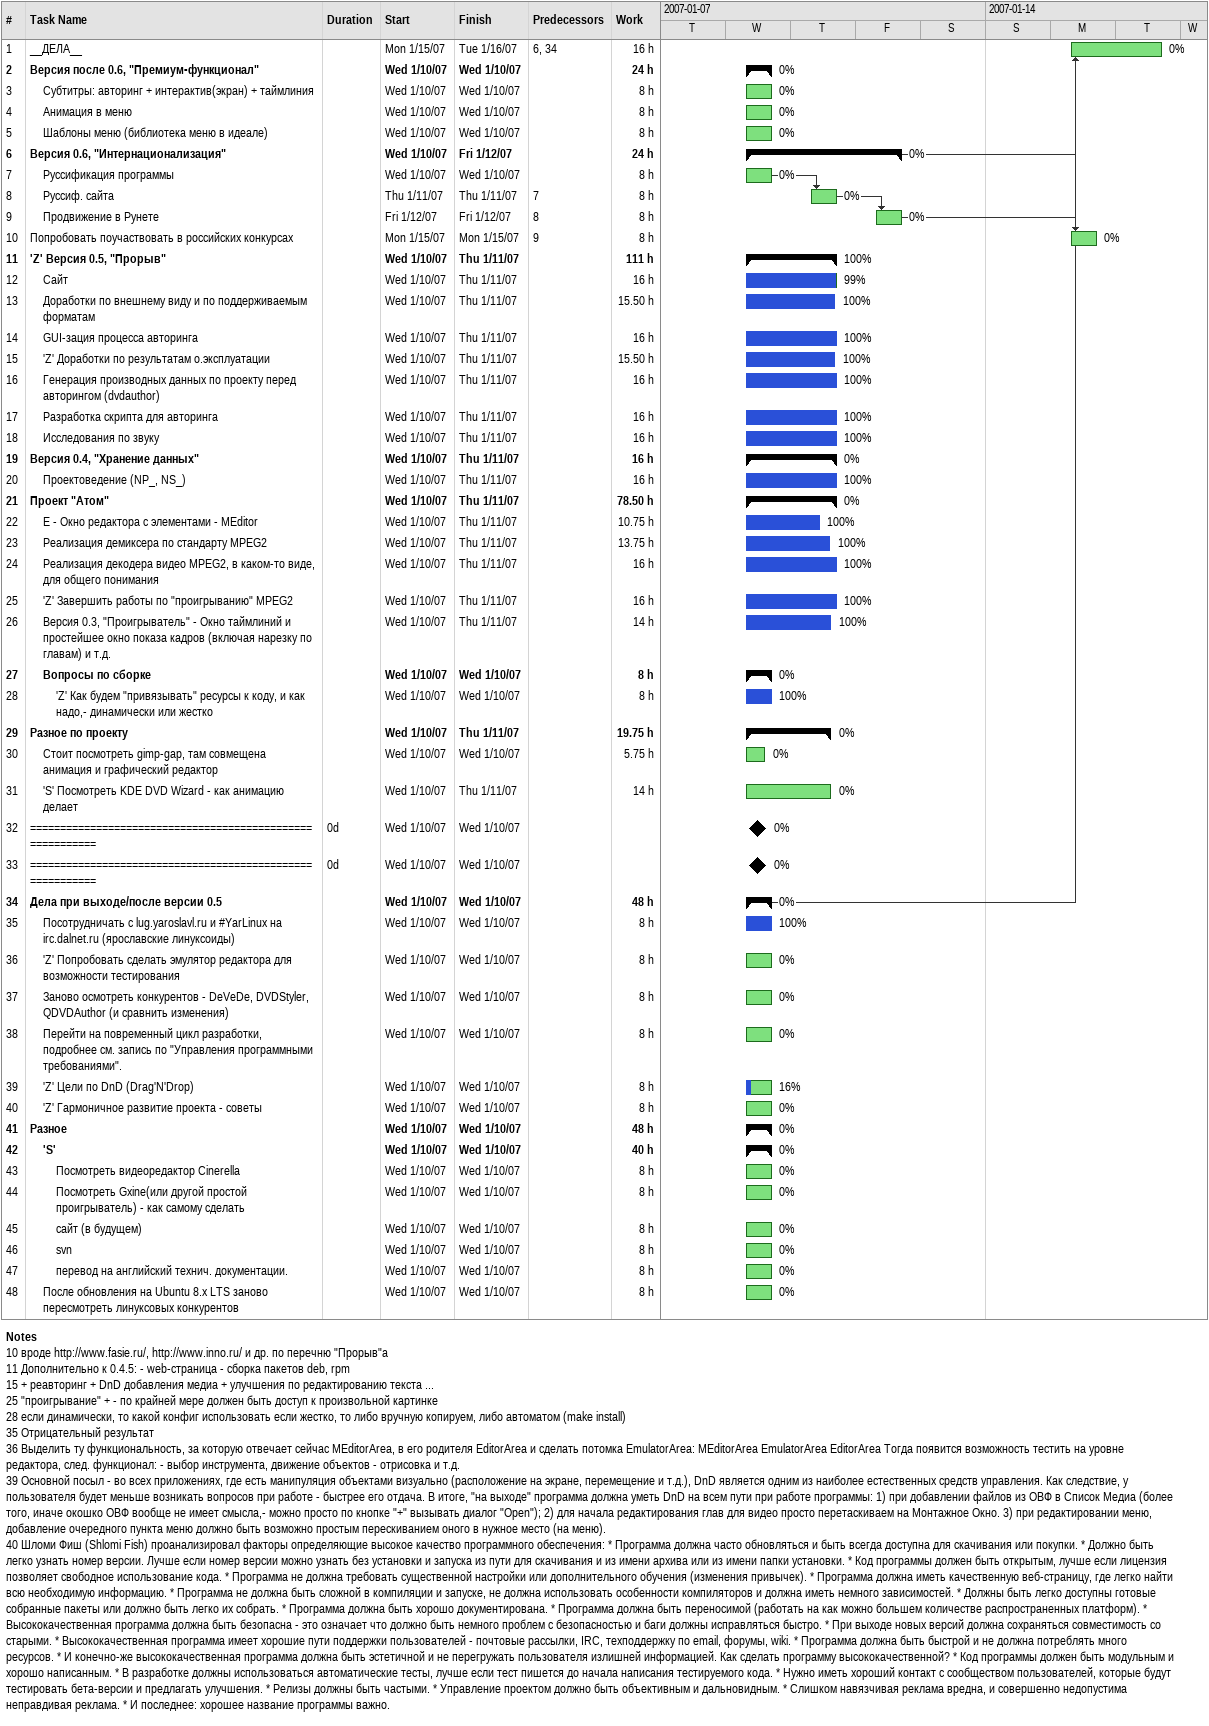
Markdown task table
| ID | Level | Task | Duration | Start | Finish | Predecessors | % complete | Work (h) |
|---|---|---|---|---|---|---|---|---|
| 1 | 1 | __ДЕЛА__ |  | 2007-01-15 | 2007-01-16 | 6, 34 | 0 | 16 |
| 2 | 1 | **Версия после 0.6, "Премиум-функционал"** |  | 2007-01-10 | 2007-01-10 |  | 0 | 24 |
| 3 | 2 | Субтитры: авторинг + интерактив(экран) + таймлиния |  | 2007-01-10 | 2007-01-10 |  | 0 | 8 |
| 4 | 2 | Анимация в меню |  | 2007-01-10 | 2007-01-10 |  | 0 | 8 |
| 5 | 2 | Шаблоны меню (библиотека меню в идеале) |  | 2007-01-10 | 2007-01-10 |  | 0 | 8 |
| 6 | 1 | **Версия 0.6, "Интернационализация"** |  | 2007-01-10 | 2007-01-12 |  | 0 | 24 |
| 7 | 2 | Руссификация программы |  | 2007-01-10 | 2007-01-10 |  | 0 | 8 |
| 8 | 2 | Руссиф. сайта |  | 2007-01-11 | 2007-01-11 | 7 | 0 | 8 |
| 9 | 2 | Продвижение в Рунете |  | 2007-01-12 | 2007-01-12 | 8 | 0 | 8 |
| 10 | 1 | Попробовать поучаствовать в российских конкурсах |  | 2007-01-15 | 2007-01-15 | 9 | 0 | 8 |
| 11 | 1 | **'Z' Версия 0.5, "Прорыв"** |  | 2007-01-10 | 2007-01-11 |  | 100 | 111 |
| 12 | 2 | Сайт |  | 2007-01-10 | 2007-01-11 |  | 99 | 16 |
| 13 | 2 | Доработки по внешнему виду и по поддерживаемым форматам |  | 2007-01-10 | 2007-01-11 |  | 100 | 15.50 |
| 14 | 2 | GUI-зация процесса авторинга |  | 2007-01-10 | 2007-01-11 |  | 100 | 16 |
| 15 | 2 | 'Z' Доработки по результатам о.эксплуатации |  | 2007-01-10 | 2007-01-11 |  | 100 | 15.50 |
| 16 | 2 | Генерация производных данных по проекту перед авторингом (dvdauthor) |  | 2007-01-10 | 2007-01-11 |  | 100 | 16 |
| 17 | 2 | Разработка скрипта для авторинга |  | 2007-01-10 | 2007-01-11 |  | 100 | 16 |
| 18 | 2 | Исследования по звуку |  | 2007-01-10 | 2007-01-11 |  | 100 | 16 |
| 19 | 1 | **Версия 0.4, "Хранение данных"** |  | 2007-01-10 | 2007-01-11 |  | 0 | 16 |
| 20 | 2 | Проектоведение (NP_, NS_) |  | 2007-01-10 | 2007-01-11 |  | 100 | 16 |
| 21 | 1 | **Проект "Атом"** |  | 2007-01-10 | 2007-01-11 |  | 0 | 78.50 |
| 22 | 2 | E - Окно редактора с элементами - MEditor |  | 2007-01-10 | 2007-01-11 |  | 100 | 10.75 |
| 23 | 2 | Реализация демиксера по стандарту MPEG2 |  | 2007-01-10 | 2007-01-11 |  | 100 | 13.75 |
| 24 | 2 | Реализация декодера видео MPEG2, в каком-то виде, для общего понимания |  | 2007-01-10 | 2007-01-11 |  | 100 | 16 |
| 25 | 2 | 'Z' Завершить работы по "проигрыванию" MPEG2 |  | 2007-01-10 | 2007-01-11 |  | 100 | 16 |
| 26 | 2 | Версия 0.3, "Проигрыватель" - Окно таймлиний и простейшее окно показа кадров (включая нарезку по главам) и т.д. |  | 2007-01-10 | 2007-01-11 |  | 100 | 14 |
| 27 | 2 | **Вопросы по сборке** |  | 2007-01-10 | 2007-01-10 |  | 0 | 8 |
| 28 | 3 | 'Z' Как будем "привязывать" ресурсы к коду, и как надо,- динамически или жестко |  | 2007-01-10 | 2007-01-10 |  | 100 | 8 |
| 29 | 1 | **Разное по проекту** |  | 2007-01-10 | 2007-01-11 |  | 0 | 19.75 |
| 30 | 2 | Стоит посмотреть gimp-gap, там совмещена анимация и графический редактор |  | 2007-01-10 | 2007-01-10 |  | 0 | 5.75 |
| 31 | 2 | 'S' Посмотреть KDE DVD Wizard - как анимацию делает |  | 2007-01-10 | 2007-01-11 |  | 0 | 14 |
| 32 | 1 | ========================================================== | 0d | 2007-01-10 | 2007-01-10 |  | 0 |  |
| 33 | 1 | ========================================================== | 0d | 2007-01-10 | 2007-01-10 |  | 0 |  |
| 34 | 1 | **Дела при выходе/после версии 0.5** |  | 2007-01-10 | 2007-01-10 |  | 0 | 48 |
| 35 | 2 | Посотрудничать с lug.yaroslavl.ru и #YarLinux на irc.dalnet.ru (ярославские линуксоиды) |  | 2007-01-10 | 2007-01-10 |  | 100 | 8 |
| 36 | 2 | 'Z' Попробовать сделать эмулятор редактора для возможности тестирования |  | 2007-01-10 | 2007-01-10 |  | 0 | 8 |
| 37 | 2 | Заново осмотреть конкурентов - DeVeDe, DVDStyler, QDVDAuthor (и сравнить изменения) |  | 2007-01-10 | 2007-01-10 |  | 0 | 8 |
| 38 | 2 | Перейти на повременный цикл разработки, подробнее см. запись по "Управления программными требованиями". |  | 2007-01-10 | 2007-01-10 |  | 0 | 8 |
| 39 | 2 | 'Z' Цели по DnD (Drag'N'Drop) |  | 2007-01-10 | 2007-01-10 |  | 16 | 8 |
| 40 | 2 | 'Z' Гармоничное развитие проекта - советы |  | 2007-01-10 | 2007-01-10 |  | 0 | 8 |
| 41 | 1 | **Разное** |  | 2007-01-10 | 2007-01-10 |  | 0 | 48 |
| 42 | 2 | **'S'** |  | 2007-01-10 | 2007-01-10 |  | 0 | 40 |
| 43 | 3 | Посмотреть видеоредактор Cinerella |  | 2007-01-10 | 2007-01-10 |  | 0 | 8 |
| 44 | 3 | Посмотреть Gxine(или другой простой проигрыватель) - как самому сделать |  | 2007-01-10 | 2007-01-10 |  | 0 | 8 |
| 45 | 3 | сайт (в будущем) |  | 2007-01-10 | 2007-01-10 |  | 0 | 8 |
| 46 | 3 | svn |  | 2007-01-10 | 2007-01-10 |  | 0 | 8 |
| 47 | 3 | перевод на английский технич. документации. |  | 2007-01-10 | 2007-01-10 |  | 0 | 8 |
| 48 | 2 | После обновления на Ubuntu 8.x LTS заново пересмотреть линуксовых конкурентов |  | 2007-01-10 | 2007-01-10 |  | 0 | 8 |

Notes
- 10: вроде http://www.fasie.ru/, http://www.inno.ru/ и др. по перечню "Прорыв"а
- 11: Дополнительно к 0.4.5: - web-страница - сборка пакетов deb, rpm
- 15: + реавторинг + DnD добавления медиа + улучшения по редактированию текста ...
- 25: "проигрывание" + - по крайней мере должен быть доступ к произвольной картинке
- 28: если динамически, то какой конфиг использовать если жестко, то либо вручную копируем, либо автоматом (make install)
- 35: Отрицательный результат
- 36: Выделить ту функциональность, за которую отвечает сейчас MEditorArea, в его родителя EditorArea и сделать потомка EmulatorArea: MEditorArea EmulatorArea EditorArea Тогда появится возможность тестить на уровне редактора, след. функционал: - выбор инструмента, движение объектов - отрисовка и т.д.
- 39: Основной посыл - во всех приложениях, где есть манипуляция объектами визуально (расположение на экране, перемещение и т.д.), DnD является одним из наиболее естественных средств управления. Как следствие, у пользователя будет меньше возникать вопросов при работе - быстрее его отдача. В итоге, "на выходе" программа должна уметь DnD на всем пути при работе программы: 1) при добавлении файлов из ОВФ в Список Медиа (более того, иначе окошко ОВФ вообще не имеет смысла,- можно просто по кнопке "+" вызывать диалог "Open"); 2) для начала редактирования глав для видео просто перетаскиваем на Монтажное Окно. 3) при редактировании меню, добавление очередного пункта меню должно быть возможно простым перескиванием оного в нужное место (на меню).
- 40: Шломи Фиш (Shlomi Fish) проанализировал факторы определяющие высокое качество программного обеспечения: * Программа должна часто обновляться и быть всегда доступна для скачивания или покупки. * Должно быть легко узнать номер версии. Лучше если номер версии можно узнать без установки и запуска из пути для скачивания и из имени архива или из имени папки установки. * Код программы должен быть открытым, лучше если лицензия позволяет свободное использование кода. * Программа не должна требовать существенной настройки или дополнительного обучения (изменения привычек). * Программа должна иметь качественную веб-страницу, где легко найти всю необходимую информацию. * Программа не должна быть сложной в компиляции и запуске, не должна использовать особенности компиляторов и должна иметь немного зависимостей. * Должны быть легко доступны готовые собранные пакеты или должно быть легко их собрать. * Программа должна быть хорошо документирована. * Программа должна быть переносимой (работать на как можно большем количестве распространенных платформ). * Высококачественная программа должна быть безопасна - это означает что должно быть немного проблем с безопасностью и баги должны исправляться быстро. * При выходе новых версий должна сохраняться совместимость со старыми. * Высококачественная программа имеет хорошие пути поддержки пользователей - почтовые рассылки, IRC, техподдержку по email, форумы, wiki. * Программа должна быть быстрой и не должна потреблять много ресурсов. * И конечно-же высококачественная программа должна быть эстетичной и не перегружать пользователя излишней информацией. Как сделать программу высококачественной? * Код программы должен быть модульным и хорошо написанным. * В разработке должны использоваться автоматические тесты, лучше если тест пишется до начала написания тестируемого кода. * Нужно иметь хороший контакт с сообществом пользователей, которые будут тестировать бета-версии и предлагать улучшения. * Релизы должны быть частыми. * Управление проектом должно быть объективным и дальновидным. * Слишком навязчивая реклама вредна, и совершенно недопустима неправдивая реклама. * И последнее: хорошее название программы важно.
